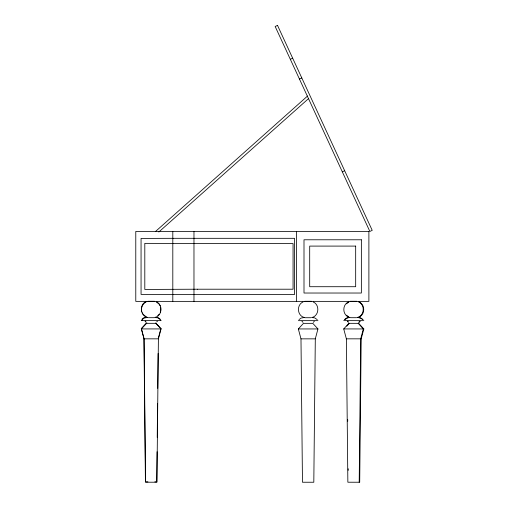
<?xml version="1.0" encoding="UTF-8"?>
<svg xmlns="http://www.w3.org/2000/svg" width="508" height="508" viewBox="0 0 508 508"><rect width="100%" height="100%" fill="white"/><g stroke="black" fill="none" stroke-linecap="round" stroke-linejoin="round"><path stroke-width="0.76" d="M157.074 451.739L156.762 481.838L154.845 481.838M157.226 437.477L157.575 403.415M157.734 388.366L158.096 353.511M158.401 338.836L156.915 482.213L145.574 482.213L144.082 338.836L141.434 328.924L146.583 323.329L155.905 323.329L161.049 328.924L158.401 338.836L144.082 338.836M315.303 338.855L313.811 482.238L302.47 482.238L300.984 338.855L298.336 328.943L303.479 323.348L312.801 323.348L317.951 328.943L315.303 338.855L300.984 338.855M359.2 482.219L360.693 338.836L363.341 328.924L358.191 323.329M361.188 338.855L359.702 482.238L347.859 482.219L346.373 338.836L343.725 328.924L348.869 323.329L358.686 323.348L363.836 328.943L361.188 338.855L360.826 338.855M160.763 310.35L160.693 307.245M158.255 338.461L160.903 328.549L155.67 322.948M160.28 312.153L160.693 310.972M313.252 322.377L314.357 321.221M358.642 322.358L359.747 321.202M359.137 322.377L360.242 321.221M147.942 481.838L145.421 481.838L143.935 338.461L141.287 328.549L146.431 322.948L146.907 322.948M346.799 326.149L349.371 323.348M142.005 319.195L143.466 317.97L145.879 317.183M142.151 319.57L144.183 318.052L147.136 317.532M156.667 321.926L157.461 321.202M299.053 319.596L301.079 318.072L304.038 317.557M344.443 319.576L346.469 318.052L349.46 317.557M344.938 319.596L347.567 317.843M157.753 315.671L159.08 314.338M346.488 303.828L348.952 301.93M155.315 231.667L307.562 96.018M158.814 232.016L308.693 98.476M146.018 301.53C139.167 304.527 140.24 315.608 147.345 317.481M146.164 301.911C142.742 303.581 140.792 307.626 141.643 311.347M303.066 301.93C296.361 304.825 297.148 315.709 304.248 317.5M348.456 301.911C342.284 304.629 342.284 314.338 348.456 317.055M359.105 317.075C365.277 314.357 365.277 304.648 359.105 301.93M290.328 59.303L292.678 58.21M299.447 79.038L301.796 77.953M342.309 171.806L344.665 170.72M155.137 317.481C162.433 315.601 162.884 304.508 156.166 301.53M312.039 317.5C319.132 315.709 319.919 304.825 313.22 301.93M357.422 317.481C364.522 315.684 365.309 304.806 358.604 301.911M348.183 317.678L348.818 317.583M155.175 317.576L157.709 317.817L160.331 319.57M312.077 317.602L314.604 317.843L317.233 319.596M357.467 317.583L360.49 317.843L363.118 319.596M147.936 301.269L154.546 301.269M304.838 301.295L311.448 301.295M350.228 301.276L356.832 301.276M146.602 317.157L146.99 317.157M155.054 317.532L155.816 317.532M348.958 317.538L350.095 317.538M357.346 317.538L358.102 317.538M311.956 317.557L312.712 317.557M357.842 317.557L358.604 317.557M148.279 317.69L154.381 317.69M304.895 317.716L310.896 317.716M350.564 317.697L356.667 317.697M141.287 320.25L142.284 320.25M160.401 320.25L160.903 320.25M141.434 320.624L161.049 320.624M298.336 320.65L317.951 320.65M343.725 320.631L363.836 320.65M160.401 328.549L160.903 328.549M141.434 328.924L161.049 328.924M298.336 328.943L317.951 328.943M343.725 328.924L363.836 328.943M346.373 338.836L360.693 338.836M155.664 317.157L158.153 317.671L160.185 319.195M303.568 317.557L304.209 317.602M146.672 317.532L147.307 317.576M358.743 317.564L361.156 318.345L362.623 319.576M348.952 317.075L346.488 315.176M156.318 301.911L159.226 304.254L160.223 305.848M146.018 316.681L143.11 314.338L142.113 312.744M347.815 321.221L348.234 321.558M347.313 321.202L348.418 322.358M301.923 321.221L303.028 322.377M145.028 321.202L145.815 321.926M145.294 321.158L145.98 321.983M347.707 419.659L347.726 421.24M348.221 468.77L348.234 470.357M296.475 231.438L296.475 301.371M193.973 231.438L193.973 301.371M172.809 231.438L172.809 301.371M277.514 25.4L275.165 26.486L369.862 231.438L372.218 230.353L277.514 25.4M197.383 289.211L144.805 289.446L144.805 243.364L293.065 243.592L293.065 289.211L197.383 289.211M172.809 238.316L141.059 238.417L141.059 294.392L294.545 294.494L294.545 238.316L172.809 238.316M368.891 231.438L135.782 231.438L135.782 301.371L368.891 301.371L368.891 231.438M361.366 239.782L304 239.782L304 293.027L361.366 293.027L361.366 239.782M355.676 246.094L309.696 246.094L309.696 286.715L355.676 286.715L355.676 246.094"/></g></svg>
